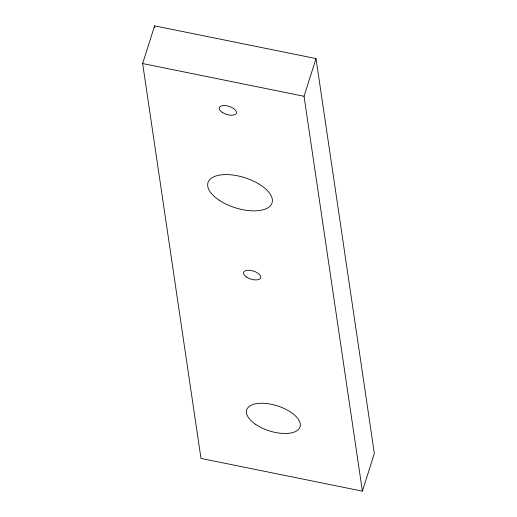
<?xml version="1.0" encoding="UTF-8"?>
<svg xmlns="http://www.w3.org/2000/svg" width="517" height="517" viewBox="0 0 517 517"><rect width="100%" height="100%" fill="white"/><g stroke="black" fill="none" stroke-linecap="round" stroke-linejoin="round"><path stroke-width="0.78" d="M142.647 63.552L154.602 25.85L316.01 58.576L374.353 453.448L362.398 491.15L200.99 458.424L142.647 63.552L304.048 96.278L362.398 491.15M304.048 96.278L316.01 58.576M154.602 25.85L154.841 27.446M222.232 112.331A8.957 4.207 17.6 0 0 236.334 113.229A8.957 4.207 17.6 0 0 224.979 105.565A8.957 4.207 17.6 0 0 222.232 112.331M246.57 277.054A8.957 4.207 17.6 0 0 260.671 277.946A8.957 4.207 17.6 0 0 249.317 270.281A8.957 4.207 17.6 0 0 246.57 277.054M218.962 200.073A33.599 15.775 17.6 0 0 271.845 203.44A33.599 15.775 17.6 0 0 229.244 174.694A33.599 15.775 17.6 0 0 218.962 200.073M255.812 424.489A27.996 13.145 17.6 0 0 299.879 427.294A27.996 13.145 17.6 0 0 264.381 403.344A27.996 13.145 17.6 0 0 255.812 424.489"/></g></svg>
